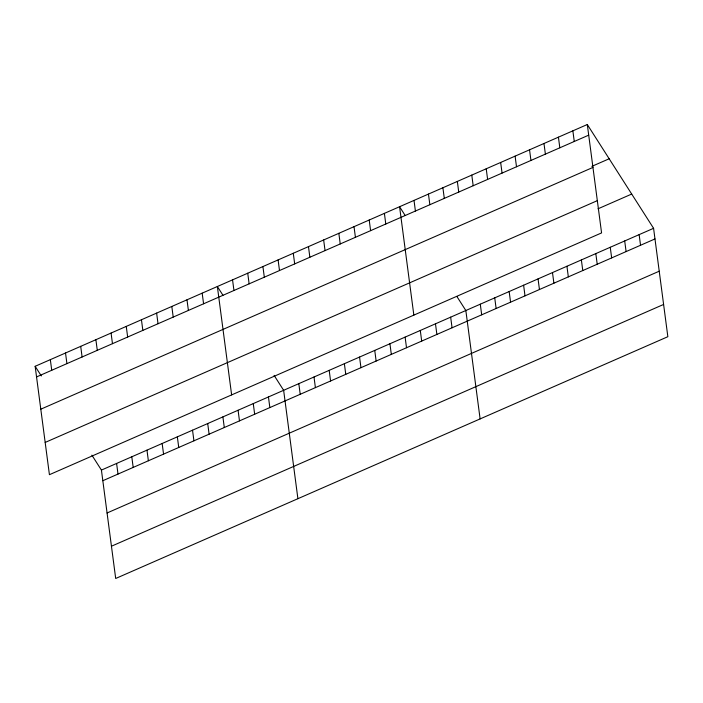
<?xml version="1.0" encoding="UTF-8"?>
<svg xmlns="http://www.w3.org/2000/svg" width="703" height="703" viewBox="0 0 703 703"><rect width="100%" height="100%" fill="white"/><g stroke="black" fill="none" stroke-linecap="round" stroke-linejoin="round"><path stroke-width="1.05" d="M587.304 124.519L601.575 232.913L49.421 474.692L35.15 366.298L587.304 124.519L653.579 228.308L667.85 336.702L115.696 578.481L101.425 470.087L91.891 455.157M36.547 376.931L588.71 135.152M591.847 166.356L609.176 158.773M40.8 409.19L592.954 167.411M45.177 442.433L597.33 200.654M598.016 208.809L631.707 194.054M101.425 470.087L653.579 228.308M102.823 480.72L654.976 238.941M107.067 512.979L659.229 271.2M111.443 546.222L663.606 304.443M405.183 215.505L399.576 206.726L413.847 315.12M456.871 296.464L465.843 310.515L480.114 418.909M222.974 295.295L217.359 286.508L231.63 394.901M274.1 375.367L283.634 390.297L297.905 498.699M35.15 366.298L41.319 375.956M639.141 234.635L640.538 245.268M624.695 240.953L626.101 251.586M610.257 247.28L611.654 257.913M595.819 253.607L597.216 264.231M572.866 130.837L574.263 141.47M581.372 259.925L582.778 270.558M558.428 137.164L559.825 147.797M566.934 266.252L568.332 276.885M543.981 143.491L545.387 154.124M552.488 272.571L553.894 283.204M529.544 149.809L530.941 160.442M538.05 278.898L539.447 289.531M515.106 156.136L516.503 166.769M523.612 285.216L525.009 295.849M500.659 162.455L502.065 173.087M509.165 291.543L510.571 302.176M486.221 168.782L487.618 179.414M494.727 297.87L496.125 308.503M471.783 175.109L473.181 185.733M480.29 304.188L481.687 314.821M457.337 181.427L458.743 192.06M442.899 187.754L444.296 198.387M450.658 317.167L452.064 327.791M428.452 194.072L429.858 204.705M435.473 323.811L436.879 334.443M414.014 200.399L415.411 211.032M420.289 330.463L421.695 341.096M405.113 337.106L406.51 347.739M384.392 213.369L385.789 224.002M389.928 343.758L391.325 354.391M369.207 220.021L370.604 230.654M374.743 350.41L376.14 361.043M354.022 226.665L355.419 237.298M359.558 357.054L360.955 367.687M338.837 233.317L340.234 243.95M344.373 363.706L345.771 374.339M323.652 239.969L325.05 250.602M329.189 370.358L330.586 380.991M308.468 246.612L309.865 257.245M314.004 377.001L315.401 387.634M293.283 253.265L294.68 263.897M298.819 383.653L300.216 394.286M278.098 259.917L279.495 270.55M262.913 266.56L264.319 277.193M268.449 396.949L269.847 407.582M247.728 273.212L249.134 283.845M253.265 403.601L254.662 414.234M232.544 279.856L233.95 290.488M238.08 410.244L239.477 420.877M222.895 416.897L224.292 427.529M202.174 293.16L203.58 303.793M207.71 423.549L209.107 434.182M186.989 299.803L188.395 310.436M192.525 430.192L193.931 440.825M171.813 306.455L173.21 317.088M177.341 436.844L178.747 447.477M156.628 313.107L158.026 323.74M162.156 443.496L163.562 454.12M141.444 319.751L142.841 330.384M146.971 450.14L148.377 460.773M126.259 326.403L127.656 337.036M131.786 456.792L133.192 467.425M111.074 333.055L112.471 343.679M116.601 463.435L118.007 474.068M95.889 339.698L97.286 350.331M80.704 346.351L82.102 356.983M65.52 352.994L66.917 363.627M50.335 359.646L51.732 370.279"/></g></svg>
